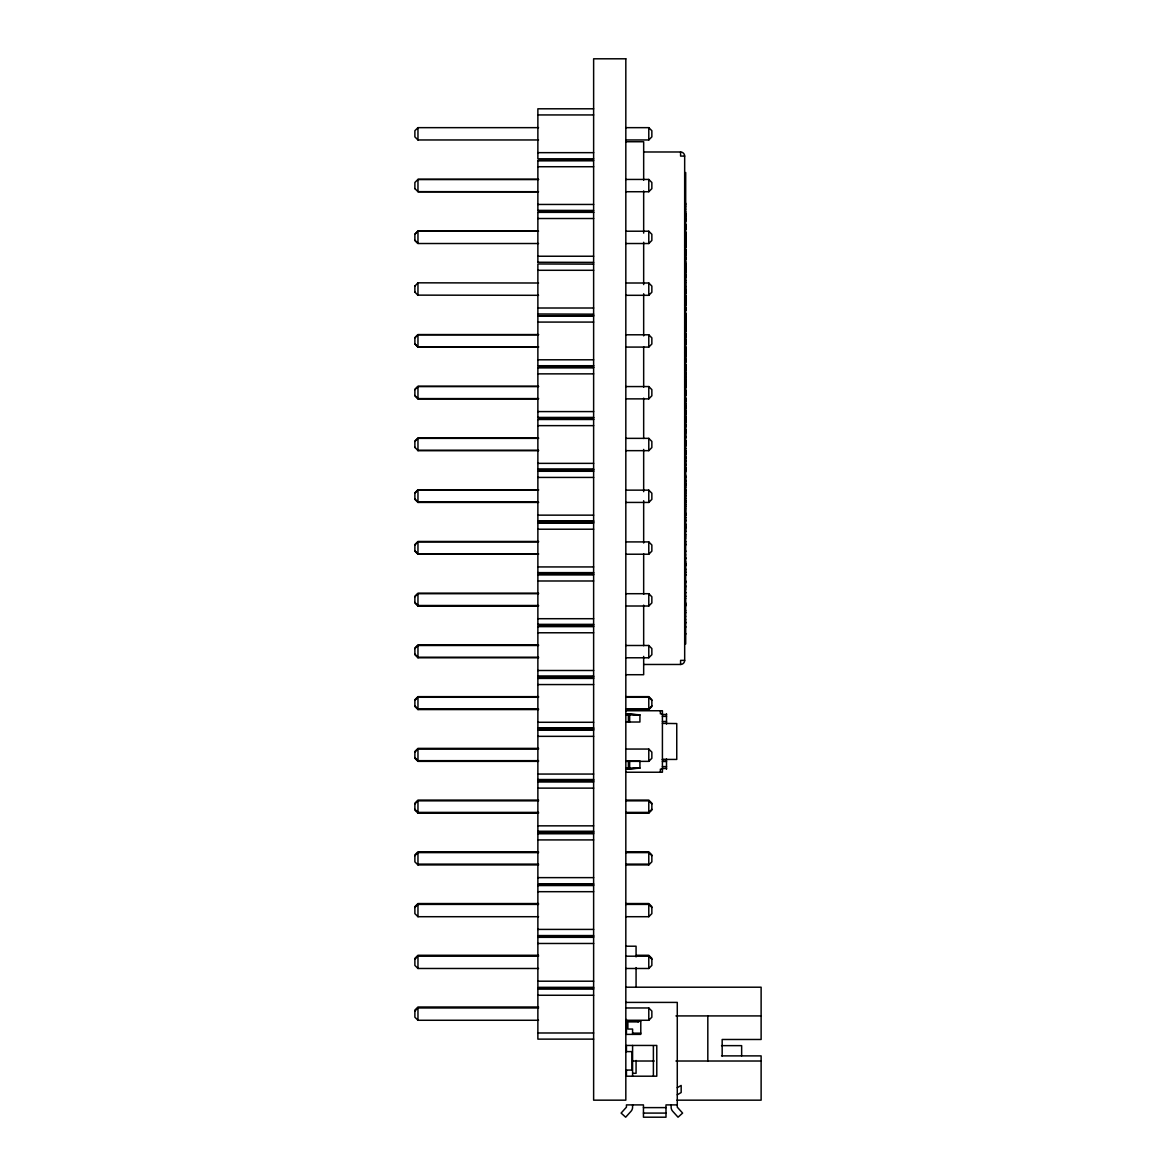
<?xml version="1.0" encoding="UTF-8"?>
<svg xmlns="http://www.w3.org/2000/svg" width="1176" height="1176" viewBox="0 0 1176 1176"><rect width="100%" height="100%" fill="white"/><g stroke="black" fill="none" stroke-linecap="round" stroke-linejoin="round"><path stroke-width="1.5" d="M538.549 127.655L417.965 127.655L414.878 130.727L414.878 136.872L417.965 139.959L538.549 139.959M414.878 234.289L417.965 231.216L538.549 231.216L417.965 231.099L414.878 234.186L414.878 240.448L417.965 243.52L538.549 243.52M414.878 286.077L417.965 282.828L538.549 283.004M414.878 337.865L417.965 334.793L538.549 334.793M625.661 139.959L648.784 139.959L651.857 136.872L651.857 130.727L648.784 127.655L625.661 127.655M414.878 389.638L417.965 386.566L538.549 386.566M625.661 191.732L648.784 191.732L651.857 188.66L651.857 182.515L648.784 179.443L625.661 179.443M414.878 441.426L417.965 438.354L538.549 438.354M625.661 243.52L648.784 243.52L651.857 240.448L651.857 234.289L648.784 231.216L625.661 231.216M414.878 493.214L417.965 490.142L538.549 490.142M625.661 295.308L648.784 295.308L651.857 292.221L651.857 286.077L648.784 283.004L625.661 283.004M414.878 544.988L417.965 541.915L538.549 541.915M625.661 347.082L648.784 347.082L651.857 344.009L651.857 337.865L648.784 334.793L625.661 334.793M414.878 596.776L417.965 593.704L538.549 593.704M625.661 398.87L648.784 398.87L651.857 395.798L651.857 389.638L648.784 386.566L625.661 386.566M414.878 648.564L417.965 645.492L538.549 645.492M625.661 450.658L648.784 450.658L651.857 447.571L651.857 441.426L648.784 438.354L625.661 438.354M414.878 700.352L417.965 697.265L538.549 697.265M625.661 502.431L648.784 502.431L651.857 499.359L651.857 493.214L648.784 490.142L625.661 490.142M414.878 752.125L417.965 749.053L538.549 749.053M625.661 554.219L648.784 554.219L651.857 551.147L651.857 544.988L648.784 541.915L625.661 541.915M414.878 803.914L417.965 800.841L538.549 800.841M625.661 606.007L648.784 606.007L651.857 602.935L651.857 596.776L648.784 593.704L625.661 593.704M414.878 855.702L417.965 852.615L538.549 852.615M625.661 657.781L648.784 657.781L651.857 654.709L651.857 648.564L648.784 645.492L625.661 645.492M414.878 907.475L417.965 904.403L538.549 904.403M649.799 707.923L651.857 705.865M625.661 709.569L648.784 709.569L651.857 706.497L651.857 699.72L648.784 696.648L625.661 696.648M414.878 959.263L417.965 956.191L538.549 956.191M625.661 761.357L648.784 761.357L651.857 758.285L651.857 752.125L648.784 749.053L625.661 749.053M414.878 1011.051L417.965 1007.964L538.549 1007.964M649.799 811.367L651.857 809.323M625.661 813.13L648.784 813.13L651.857 810.058L651.857 803.179L648.784 800.092L625.661 800.092M625.661 864.919L648.784 864.919L651.857 861.846L651.857 854.893L648.784 851.821L625.661 851.821M625.661 916.707L648.784 916.707L651.857 913.634L651.857 906.622L648.784 903.55L625.661 903.55M625.661 968.48L648.784 968.48L651.857 965.408L651.857 958.352L648.784 955.279L636.334 955.279M625.661 1020.268L648.784 1020.268L651.857 1017.196L651.857 1011.051L648.784 1007.964L625.661 1007.964M677.273 1087.668L681.169 1085.433L681.169 1092.533L677.273 1094.783M632.585 1034.38L632.585 1029.059L627.866 1029.059L627.866 1021.885L638.127 1021.885L640.788 1020.856L640.788 1034.38L626.44 1034.38L626.44 1019.445M637.348 768.148L625.823 769.163L639.92 768.148L639.92 760.96L625.823 760.96M593.63 108.795L537.873 108.795L537.873 158.804L593.63 158.804M537.873 114.939L593.63 114.939M625.838 141.737L643.669 141.737L643.669 180.207M643.669 151.983L680.581 151.983A4.101 4.101 0 0 1 684.667 156.085L684.682 660.368A4.101 4.101 0 0 1 680.581 664.469L643.669 664.469M537.873 152.659L593.63 152.659M684.667 156.085L680.581 156.085L680.581 151.983M537.873 160.524L593.63 160.524L537.873 160.583L537.873 210.592L593.63 210.592L537.873 210.533M537.873 166.727L593.63 166.727M538.549 179.384L417.965 179.384L414.878 182.515L414.878 188.66M538.549 179.443L417.965 179.443L417.965 191.732L538.549 191.732L417.965 191.673L414.878 188.601M684.667 203.316L685.726 203.316M684.667 204.242L685.726 204.242M537.873 204.448L593.63 204.448M684.667 205.094L685.726 205.094M684.667 206.535L685.726 206.535M684.667 208.034L685.726 208.034M684.667 209.666L685.726 209.666M684.667 211.445L685.726 211.445M593.63 212.253L537.873 212.253L537.873 262.38M537.873 212.356L593.63 212.356M684.667 212.606L685.726 212.606M684.667 213.694L685.726 213.694M684.667 213.959L685.726 213.959M684.667 214.267L685.726 214.267M684.667 214.546L685.726 214.546M684.667 215.443L685.726 215.443M684.667 215.722L685.726 215.722M684.667 216.031L685.726 216.046M684.667 216.296L685.726 216.296M684.667 217.178L685.726 217.178M684.667 217.957L685.726 217.957M684.667 218.339L685.726 218.339M537.873 218.516L593.63 218.516M684.667 218.78L685.726 218.809M684.667 219.148L685.726 219.148M684.667 219.427L685.726 219.427M684.667 219.677L685.726 219.677M684.667 220.059L685.726 220M684.667 220.279L685.726 220.338M684.667 220.426L685.726 220.574M684.667 220.912L685.726 220.912M684.667 221.176L685.726 221.25M684.667 224.234L685.726 224.234M684.667 224.425L685.726 224.498M684.667 224.689L685.726 224.689M684.667 225.616L685.726 225.616M684.667 225.792L685.726 225.792M684.667 226.101L685.726 226.057M684.667 226.454L685.726 226.454M684.667 226.586L685.726 226.586M684.667 226.806L685.726 226.894M684.667 227.159L685.726 227.203M684.667 227.438L685.726 227.424M684.667 228.071L685.726 228.071M684.667 228.335L685.726 228.335M684.667 228.6L685.726 228.6M684.667 228.908L685.726 228.908M684.667 229.188L685.726 229.202M684.667 229.496L685.726 229.496M684.667 232.039L685.726 232.039M684.667 232.304L685.726 232.304M685.726 232.716L684.667 232.716L685.726 232.951M684.667 233.157L685.726 233.215M684.667 233.789L685.726 233.789M684.667 234.906L685.726 234.906M684.667 235.45L685.726 235.45M684.667 236.009L685.726 235.803M684.667 236.817L685.726 236.817M684.667 237.111L685.726 237.111M684.667 237.317L685.726 237.317M684.667 237.581L685.726 237.581M684.667 237.89L685.726 237.89M684.667 238.463L685.726 238.463M684.667 238.669L685.726 238.669M684.667 238.949L685.726 238.949M684.667 239.066L685.726 239.066M684.667 239.345L685.726 239.287M684.667 240.036L685.726 240.036M684.667 240.316L685.726 240.316M684.667 241.212L685.726 241.212M684.667 241.492L685.726 241.492M684.667 241.8L685.726 241.8M684.667 242.08L685.726 242.08M684.667 242.917L685.726 242.917M684.667 243.417L685.726 243.417M684.667 243.653L685.726 243.682M684.667 244.843L685.726 244.843M684.667 244.931L685.726 244.917M684.667 245.196L685.726 245.196M684.667 245.387L685.726 245.387M684.667 245.769L685.726 246.122M684.667 246.681L685.726 246.681M684.667 246.96L685.726 246.96M684.667 247.474L685.726 247.474M684.667 249.253L685.726 249.253M684.667 250.194L685.726 250.003M684.667 250.473L685.726 250.267M684.667 250.767L685.726 250.767M684.667 251.032L685.726 251.032M684.667 251.561L685.726 251.561M684.667 252.223L685.726 252.223M684.667 252.928L685.726 252.928M684.667 252.943L685.726 252.943M684.667 253.207L685.726 253.207M684.667 253.501L685.726 253.501M684.667 254.104L685.726 254.045M684.667 254.369L685.726 254.369M684.667 254.692L685.726 254.869M684.667 254.957L685.726 254.957M684.667 255.163L685.726 255.163M537.873 256.236L593.63 256.236M684.667 256.5L685.726 256.5M684.667 257.324L685.726 257.324M684.667 257.809L685.726 257.809M684.667 258.088L685.726 258.088M684.667 258.72L685.726 258.72M684.667 258.926L685.726 258.985M684.667 259.573L685.726 259.573M684.667 259.837L685.726 259.837M684.667 261.587L685.726 261.587M537.873 262.263L593.63 262.38M684.667 262.88L685.726 262.88M684.667 263.086L685.726 263.159M684.667 263.351L685.726 263.351M593.63 264.144L537.873 263.968L537.873 314.168M684.667 264.159L685.726 264.159M684.667 264.453L685.726 264.453M684.667 264.718L685.726 264.835M684.667 265.114L685.726 265.114M684.667 265.82L685.726 265.82M684.667 266.085L685.726 266.085M684.667 266.981L685.726 267.026M684.667 267.217L685.726 267.261M684.667 267.569L685.726 267.569M684.667 267.849L685.726 267.79M684.667 268.804L685.726 268.804M684.667 269.069L685.726 269.069M684.667 269.304L685.726 269.304M684.667 269.51L685.726 269.51M684.667 270.068L685.726 269.995M537.873 270.289L593.63 270.289M684.667 270.7L685.726 270.7M684.667 270.994L685.726 270.965M684.667 271.876L685.726 271.818M684.667 272.082L685.726 272.082M684.667 272.45L685.726 272.45M684.667 272.729L685.726 272.729M684.667 272.906L685.726 272.906M684.667 274.126L685.726 274.126M684.667 274.537L685.726 274.537M684.667 275.316L685.726 275.36M684.667 275.743L685.726 275.772M684.667 276.037L685.726 275.963M684.667 276.242L685.726 276.419M684.667 277.33L685.726 277.33M685.726 277.492L684.667 277.609L685.726 277.727M684.667 277.992L685.726 277.992M684.667 279.741L685.726 279.741M684.667 280.726L685.726 280.726M684.667 281.005L685.726 280.99M684.667 282.196L685.726 282.196M684.667 282.755L685.726 282.755M684.667 283.269L685.726 283.269M684.667 284.533L685.726 284.533M684.667 285.915L685.726 285.915M684.667 286.062L685.726 286.062M684.667 286.841L685.726 286.826M684.667 287.12L685.726 287.12M684.667 288.208L685.726 288.208M684.667 289.031L685.726 289.031M684.667 289.575L685.726 289.575M684.667 289.825L685.726 289.825M684.667 290.104L685.726 290.119M684.667 290.413L685.726 290.413M685.726 290.678L684.667 290.884L685.726 290.942M684.667 291.589L685.726 291.589M684.667 291.854L685.726 291.854M684.667 292.06L685.726 291.986M684.667 292.163L685.726 292.163M684.667 292.574L685.726 292.442M684.667 292.795L685.726 292.795M684.667 293.162L685.726 293.162M684.667 293.397L685.726 293.397M417.965 295.132L538.549 295.308M684.667 295.088L685.726 295.088M684.667 295.573L685.726 295.573M684.667 296.146L685.726 296.146M684.667 296.47L685.726 296.411M684.667 297.058L685.726 297.058M684.667 297.322L685.726 297.484M684.667 297.734L685.726 297.734M684.667 297.778L685.726 297.778M684.667 299.512L685.726 299.512M684.667 300.012L685.726 300.012M684.667 300.365L685.726 300.365M684.667 300.644L685.726 300.571M684.667 300.894L685.726 300.836M684.667 301.291L685.726 301.291M684.667 301.938L685.726 301.938M684.667 302.32L685.726 302.32M684.667 302.599L685.726 302.599M684.667 302.805L685.726 302.805M684.667 303.305L685.726 303.305M684.667 303.57L685.726 303.57M684.667 304.466L685.726 304.466M684.667 304.746L685.726 304.746M684.667 305.054L685.726 304.878M684.667 305.157L685.726 305.334M684.667 307.068L685.726 307.068M684.667 307.612L685.726 307.627M537.873 308.009L593.63 308.009M684.667 308.185L685.726 308.185M684.667 308.391L685.726 308.45M684.667 308.729L685.726 308.729M684.667 309.361L685.726 309.303M684.667 309.935L685.726 309.92M684.667 310.214L685.726 310.214M684.667 310.317L685.726 310.317M684.667 313.257L685.726 313.257M684.667 313.448L685.726 313.522M684.667 313.727L685.726 313.727M537.873 313.992L593.63 314.168M684.667 314.227L685.726 314.227M684.667 314.492L685.726 314.492M684.667 314.815L685.726 314.815M684.667 315.477L685.726 315.477M593.63 315.697L537.873 315.697L537.873 365.942L593.63 365.942M537.873 315.932L593.63 315.932M684.667 316.182L685.726 316.256M684.667 316.462L685.726 316.462M684.667 316.77L685.726 316.77M684.667 317.182L685.726 317.358M684.667 317.623L685.726 317.623M684.667 318.034L685.726 317.946M684.667 318.211L685.726 318.211M684.667 318.814L685.726 318.814M684.667 319.563L685.726 319.563M684.667 319.637L685.726 319.637M684.667 320.328L685.726 320.328M684.667 321.063L685.726 321.063M684.667 321.342L685.726 321.342M684.667 321.915L685.726 321.974M537.873 322.077L593.63 322.077M684.667 322.18L685.726 322.239M684.667 322.827L685.726 322.827M684.667 323.091L685.726 323.091M684.667 324.017L685.726 324.017M684.667 324.385L685.726 324.385M684.667 325.561L685.726 325.487M684.667 326.134L685.726 326.134M684.667 326.413L685.726 326.34M684.667 326.663L685.726 326.605M684.667 328.089L685.726 327.972M684.667 328.369L685.726 328.369M684.667 329.074L685.726 329.074M684.667 329.339L685.726 329.339M684.667 330.236L685.726 330.236M684.667 330.515L685.726 330.515M684.667 330.824L685.726 330.824M684.667 330.985L685.726 330.985M684.667 331.103L685.726 331.118M684.667 331.397L685.726 331.397M684.667 332.808L685.726 333.014M684.667 333.308L685.726 333.514M684.667 333.955L685.726 333.852M684.667 334.219L685.726 334.219M684.667 334.396L685.726 334.396M538.549 334.557L417.965 334.557L414.878 337.63L414.878 344.009L417.965 347.082L538.549 347.082M684.667 334.851L685.726 334.793M684.667 335.072L685.726 335.131M684.667 335.704L685.726 335.704M684.667 335.983L685.726 335.983M684.667 336.307L685.726 336.262M684.667 336.865L685.726 336.865M684.667 337.071L685.726 337.071M684.667 337.674L685.726 337.674M684.667 339.026L685.726 339.026M684.667 339.291L685.726 339.217M684.667 339.496L685.726 339.496M684.667 339.791L685.726 339.791M684.667 340.584L685.726 340.584M684.667 340.864L685.726 340.864M684.667 340.981L685.726 340.981M684.667 341.246L685.726 341.128M684.667 341.951L685.726 341.951M684.667 342.231L685.726 342.231M684.667 342.657L685.726 342.657M684.667 343.245L685.726 343.319M684.667 343.392L685.726 343.392M684.667 343.715L685.726 343.715M684.667 343.98L685.726 343.98M684.667 344.509L685.726 344.509M684.667 344.774L685.726 344.774M538.549 346.861L417.965 346.861L414.878 343.789M684.667 346.92L685.726 346.832M684.667 347.111L685.726 347.111M684.667 347.743L685.726 347.684M684.667 348.596L685.726 348.596M684.667 348.86L685.726 348.86M684.667 349.154L685.726 349.154M684.667 349.434L685.726 349.434M684.667 349.757L685.726 349.757M684.667 350.272L685.726 350.272M684.667 350.815L685.726 350.815M684.667 351.345L685.726 351.345M684.667 351.536L685.726 351.536M685.726 351.889L684.667 351.889L685.726 352.021M684.667 352.183L685.726 352.344L684.667 352.491M684.667 353.065L685.726 353.065M684.667 353.256L685.726 353.256M684.667 353.476L685.726 353.476M684.667 353.858L685.726 353.741M684.667 354.138L685.726 354.138M684.667 355.108L685.726 355.123M684.667 355.711L685.726 355.711M684.667 356.005L685.726 356.005M684.667 356.284L685.726 356.284M684.667 356.593L685.726 356.593M684.667 356.872L685.726 356.872M684.667 357.886L685.726 357.886M685.726 358.93L684.667 358.989L685.726 359.062M684.667 359.724L685.726 359.724M537.873 359.797L593.63 359.797M684.667 359.988L685.726 359.988M684.667 360.165L685.726 360.091M684.667 360.488L685.726 360.297M684.667 360.635L685.726 360.635M684.667 360.9L685.726 360.841M685.726 361.282L684.667 361.37L685.726 361.473M684.667 361.752L685.726 361.826M684.667 362.546L685.726 362.546M684.667 364.486L685.726 364.486M684.667 364.795L685.726 364.736M684.667 364.986L685.726 365.075M684.667 365.266L685.726 365.266M537.873 365.721L593.63 365.721M684.667 366.353L685.726 366.353M684.667 366.515L685.726 366.515M684.667 366.75L685.726 366.75M684.667 367.015L685.726 367.015M684.667 367.191L685.726 367.191M593.63 367.426L537.873 367.426L537.873 417.73L593.63 417.73M684.667 367.471L685.726 367.471M537.873 367.706L593.63 367.706M684.667 367.721L685.726 367.721M684.667 368L685.726 368M684.667 368.294L685.726 368.294M684.667 368.558L685.726 368.558M684.667 368.897L685.726 368.897M684.667 369.161L685.726 369.249M684.667 369.382L685.726 369.484M684.667 369.676L685.726 369.749M684.667 369.925L685.726 369.808M684.667 370.484L685.726 370.484M684.667 370.572L685.726 370.572M684.667 370.778L685.726 370.778M684.667 371.293L685.726 371.293M684.667 372.601L685.726 372.601M684.667 372.939L685.726 372.88M684.667 373.454L685.726 373.454M684.667 373.512L685.726 373.512M537.873 373.865L593.63 373.865M684.667 373.718L685.726 373.762M684.667 374.365L685.726 374.365M684.667 374.63L685.726 374.63M684.667 374.791L685.726 374.791M684.667 375.732L685.726 375.82M684.667 376.158L685.726 376.158M684.667 376.923L685.726 376.923M684.667 377.878L685.726 377.687M684.667 377.952L685.726 377.952M684.667 378.143L685.726 378.128M684.667 379.245L685.726 379.319M684.667 379.407L685.726 379.51M684.667 379.627L685.726 379.627M684.667 380.039L685.726 379.907M684.667 380.451L685.726 380.451M684.667 380.612L685.726 380.612M684.667 380.877L685.726 380.877M684.667 381.23L685.726 381.23M684.667 381.494L685.726 381.406M684.667 381.774L685.726 381.774M684.667 382.126L685.726 382.053M684.667 382.362L685.726 382.362M684.667 382.641L685.726 382.641M684.667 383.258L685.726 383.258M684.667 383.494L685.726 383.494M684.667 383.773L685.726 383.773M684.667 384.361L685.726 384.302M684.667 385.037L685.726 385.037M684.667 385.243L685.726 385.243M684.667 385.507L685.726 385.493M684.667 385.757L685.726 385.757M538.549 386.287L417.965 386.287L414.878 389.359L414.878 395.798L417.965 398.87L538.549 398.87M684.667 386.404L685.726 386.345M684.667 386.669L685.726 386.566M684.667 387.022L685.726 387.022M684.667 387.242L685.726 387.418M684.667 387.521L685.726 387.521M684.667 387.977L685.726 387.977M684.667 389.888L685.726 389.888M684.667 390.564L685.726 390.564L684.667 390.755M684.667 391.035L685.726 391.035M684.667 391.387L685.726 391.387M684.667 392.005L685.726 392.005M684.667 392.123L685.726 392.123M684.667 392.519L685.726 392.49M684.667 392.784L685.726 392.784M684.667 393.49L685.726 393.49M684.667 393.666L685.726 393.769M684.667 394.151L685.726 394.151M684.667 394.666L685.726 394.666M684.667 394.945L685.726 394.945M684.667 395.254L685.726 395.254M684.667 395.518L685.726 395.518M684.667 397.988L685.726 397.988M684.667 398.238L685.726 398.37M538.549 398.59L417.965 398.59L414.878 395.504M684.667 398.649L685.726 398.649M684.667 399.281L685.726 399.223M684.667 399.502L685.726 399.561M684.667 399.722L685.726 399.722M684.667 400.134L685.726 400.016M684.667 400.399L685.726 400.399M684.667 400.516L685.726 400.516M684.667 401.295L685.726 401.295M684.667 403.309L685.726 403.309M684.667 403.559L685.726 403.559M684.667 403.721L685.726 403.647M684.667 404.074L685.726 403.912M684.667 405.014L685.726 405.014M684.667 405.676L685.726 405.676M684.667 406.381L685.726 406.381M684.667 406.646L685.726 406.646M684.667 407.558L685.726 407.558M684.667 407.822L685.726 407.822M684.667 408.131L685.726 408.131M684.667 408.41L685.726 408.41M684.667 409.233L685.726 409.321M684.667 410.424L685.726 410.424M684.667 410.615L685.726 410.615M684.667 411.262L685.726 411.262M537.873 411.585L593.63 411.585M684.667 411.526L685.726 411.526M684.667 412.115L685.726 412.115M684.667 412.379L685.726 412.379M684.667 412.438L685.726 412.438M684.667 412.791L685.726 412.791M684.667 413.011L685.726 413.011M684.667 413.29L685.726 413.29M684.667 414.569L685.726 414.569M684.667 414.731L685.726 414.731M684.667 414.996L685.726 414.996M684.667 416.201L685.726 416.333M684.667 416.539L685.726 416.539L684.667 416.76M537.873 417.451L593.63 417.451M684.667 417.892L685.726 417.892M684.667 418.288L685.726 418.171M684.667 418.421L685.726 418.538L684.667 418.568M593.63 419.156L537.873 419.156L537.873 469.518L593.63 469.518M684.667 419.259L685.726 419.259M537.873 419.494L593.63 419.494M684.667 419.538L685.726 419.538M684.667 420.067L685.726 420.067M684.667 420.435L685.726 420.435M684.667 420.714L685.726 421.023M684.667 421.287L685.726 421.434M684.667 421.919L685.726 421.919M684.667 422.346L685.726 422.346M684.667 422.816L685.726 422.816M684.667 424.139L685.726 424.139M684.667 424.418L685.726 424.418M684.667 424.889L685.726 424.889M684.667 425.153L685.726 425.05M684.667 425.33L685.726 425.403M537.873 425.639L593.63 425.639M684.667 425.477L685.726 425.477M684.667 425.903L685.726 425.977M684.667 426.182L685.726 426.182M684.667 426.8L685.726 426.8M684.667 427.167L685.726 427.167M684.667 429.225L685.726 429.137M684.667 429.416L685.726 429.416M684.667 429.696L685.726 429.696M684.667 430.431L685.726 430.431M684.667 430.784L685.726 430.784M684.667 431.136L685.726 431.18M684.667 431.445L685.726 431.489M684.667 431.739L685.726 431.739L684.667 431.945M684.667 432.18L685.726 432.18M684.667 432.459L685.726 432.459M684.667 433.518L685.726 433.591M684.667 434.032L685.726 434.062M684.667 435.296L685.726 435.296M684.667 436.399L685.726 436.399M684.667 436.81L685.726 436.81M684.667 437.031L685.726 437.031M684.667 437.222L685.726 437.222M684.667 437.575L685.726 437.575M538.549 438.016L417.965 438.016L414.878 441.088L414.878 447.571M684.667 438.06L685.726 438.104M684.667 440.383L685.726 440.383M684.667 440.618L685.726 440.618M684.667 441.118L685.726 441.118M684.667 441.603L685.726 441.632M684.667 442.029L685.726 442.029M684.667 442.485L685.726 442.485M684.667 442.735L685.726 442.735M684.667 442.823L685.726 442.823M684.667 443.073L685.726 443.073M684.667 443.925L685.726 443.925M684.667 444.44L685.726 444.44M684.667 444.66L685.726 444.66M684.667 445.087L685.726 445.16M684.667 445.322L685.726 445.322M684.667 446.424L685.726 446.424M684.667 448.232L685.726 448.232M684.667 448.541L685.726 448.497M417.965 450.305L538.549 450.305M414.878 447.233L417.965 450.658L538.549 450.658M684.667 450.775L685.726 450.82M684.667 451.466L685.726 451.51M684.667 452.04L685.726 452.04M684.667 452.143L685.726 452.143M684.667 452.98L685.726 452.98M684.667 453.569L685.726 453.569M684.667 453.789L685.726 453.789M684.667 454.333L685.726 454.333M684.667 454.627L685.726 454.627M684.667 456.082L685.726 456.082M684.667 456.714L685.726 456.729M684.667 458.096L685.726 458.096M684.667 458.39L685.726 458.39M684.667 459.566L685.726 459.551M684.667 460.669L685.726 460.669M684.667 460.801L685.726 460.801M684.667 461.286L685.726 461.183M684.667 461.889L685.726 461.889M684.667 462.991L685.726 462.991M537.873 463.359L593.63 463.359M684.667 463.991L685.726 463.991M684.667 464.344L685.726 464.344M684.667 464.829L685.726 464.755M684.667 464.99L685.726 464.976M684.667 465.24L685.726 465.24M684.667 467.019L685.726 467.019M684.667 467.534L685.726 467.534M684.667 468.445L685.726 468.445M684.667 468.798L685.726 468.798M537.873 469.165L593.63 469.165M684.667 469.224L685.726 469.224M684.667 469.797L685.726 469.797M684.667 470.091L685.726 470.091M684.667 470.312L685.726 470.312M684.667 470.503L685.726 470.503M593.63 470.885L537.873 470.885L537.873 521.291L593.63 521.291M684.667 471.076L685.726 471.179M537.873 471.282L593.63 471.282M684.667 471.826L685.726 471.826M684.667 475.001L685.726 475.133M684.667 476.324L685.726 476.236M684.667 476.412L685.726 476.383M684.667 476.647L685.726 476.647M537.873 477.427L593.63 477.427M684.667 477.456L685.726 477.427M684.667 478.059L685.726 478.059M684.667 479.382L685.726 479.338M684.667 480.47L685.726 480.47M684.667 480.749L685.726 480.749M684.667 480.955L685.726 480.955M684.667 481.734L685.726 481.734M684.667 481.998L685.726 481.998M684.667 483.204L685.726 483.204M684.667 483.762L685.726 483.777M684.667 484.012L685.726 484.012M684.667 484.38L685.726 484.277M684.667 484.453L685.726 484.512M684.667 484.85L685.726 484.85M684.667 485.541L685.726 485.541M684.667 486.026L685.726 486.026M684.667 487.07L685.726 487.07M684.667 487.834L685.726 487.834M684.667 489.481L685.726 489.539M538.549 489.745L417.965 489.745L414.878 492.817L414.878 499.359L417.965 502.431L538.549 502.431M684.667 490.186L685.726 490.186M684.667 490.377L685.726 490.51M684.667 491.171L685.726 491.171M684.667 491.891L685.726 491.877M684.667 494.17L685.726 494.17M684.667 495.155L685.726 495.155M684.667 495.816L685.726 495.816M684.667 496.199L685.726 496.199M684.667 497.272L685.726 497.272M684.667 498.492L685.726 498.492M684.667 498.742L685.726 498.742M684.667 499.947L685.726 499.947M684.667 500.462L685.726 500.52M684.667 501.035L685.726 501.005M684.667 501.829L685.726 501.829M538.549 502.034L417.965 502.034L414.878 498.962M684.667 502.299L685.726 502.299M684.667 502.652L685.726 502.652M684.667 503.813L685.726 503.813M684.667 504.577L685.726 504.577M684.667 505.151L685.726 505.151M684.667 506.165L685.726 506.165M684.667 506.518L685.726 506.518M684.667 507.811L685.726 507.811M684.667 508.649L685.726 508.649M684.667 509.914L685.726 509.752M684.667 510.928L685.726 510.928M684.667 512.177L685.726 512.177M684.667 513.133L685.726 513.133M684.667 513.427L685.726 513.544M684.667 513.868L685.726 513.868M684.667 514.265L685.726 514.265M684.667 515.073L685.726 515.073M537.873 515.147L593.63 515.147M684.667 515.235L685.726 515.235M684.667 515.5L685.726 515.5M684.667 517.278L685.726 517.278M684.667 517.778L685.726 517.778M684.667 519.057L685.726 519.057M684.667 520.101L685.726 520.086M537.873 520.894L593.63 520.894M684.667 520.806L685.726 520.806M684.667 521.159L685.726 521.159M593.63 522.6L537.873 522.6L537.873 573.08L593.63 573.08M537.873 523.055L593.63 523.055M684.667 524.114L685.726 524.114M684.667 524.187L685.726 524.187M684.667 524.672L685.726 524.672M684.667 524.908L685.726 524.908M684.667 525.716L685.726 525.716M684.667 526.554L685.726 526.554M684.667 527.215L685.726 527.215M684.667 527.656L685.726 527.656M684.667 527.892L685.726 527.892M684.667 528.774L685.726 528.774M537.873 529.215L593.63 529.215M684.667 530.067L685.726 530.067M684.667 531.155L685.726 531.126M684.667 531.655L685.726 531.699M684.667 534.639L685.726 534.521M684.667 535.212L685.726 535.212M684.667 536.785L685.726 536.785M684.667 538.152L685.726 538.152M538.549 541.46L417.965 541.46L414.878 544.532L414.878 551.147L417.965 554.219L538.549 554.219M684.667 541.475L685.726 541.475M684.667 542.151L685.726 542.151M684.667 543.841L685.726 543.812M684.667 544.562L685.726 544.562M684.667 545.179L685.726 545.179M684.667 550.78L685.726 550.78M684.667 551.5L685.726 551.544M538.549 553.764L417.965 553.764L414.878 550.691M684.667 554.881L685.726 554.881M684.667 557.453L685.726 557.483M684.667 558.35L685.726 558.35M684.667 558.835L685.726 558.835M684.667 561.819L685.726 561.819M684.667 563.157L685.726 563.157M684.667 563.363L685.726 563.363M684.667 563.613L685.726 563.613M684.667 565.215L685.726 565.215M684.667 565.906L685.726 565.906M537.873 566.935L593.63 566.935M684.667 569.066L685.726 569.066M684.667 569.257L685.726 569.257M684.667 570.757L685.726 570.757M537.873 572.624L593.63 572.624M684.667 572.844L685.726 572.844M593.63 574.329L537.873 574.329L537.873 624.868L593.63 624.868M684.667 574.535L685.726 574.535M537.873 574.844L593.63 574.844M684.667 574.961L685.726 574.961M684.667 575.167L685.726 575.255M684.667 580.87L685.726 580.87M537.873 580.988L593.63 580.988M684.667 581.473L685.726 581.473M684.667 582.193L685.726 582.193M684.667 582.855L685.726 582.855M684.667 585.589L685.726 585.589M684.667 586.78L685.726 586.78M684.667 586.971L685.726 586.971M684.667 589.058L685.726 589.058M684.667 592.675L685.726 592.675M684.667 592.88L685.726 592.88M538.549 593.189L417.965 593.189L414.878 596.261L414.878 602.935L417.965 606.007L538.549 606.007M684.667 595.923L685.726 595.923M684.667 596.614L685.726 596.614M684.667 598.584L685.726 598.584M684.667 602.862L685.726 602.862M684.667 603.553L685.726 603.553M684.667 604.493L685.726 604.493M684.667 604.685L685.726 604.685M684.667 605.228L685.726 605.228M538.549 605.493L417.965 605.493L414.878 602.421M684.667 605.963L685.726 605.963M684.667 610.388L685.726 610.388M684.667 612.167L685.726 612.167M684.667 612.902L685.726 612.902M684.667 616.283L685.726 616.298M537.873 618.708L593.63 618.708M684.667 619.752L685.726 619.752M684.667 622.192L685.726 622.192M684.667 622.398L685.726 622.398M684.667 623.221L685.726 623.221M537.873 624.353L593.63 624.353M593.63 626.058L537.873 626.058L537.873 676.641L593.63 676.641M537.873 626.632L593.63 626.632M684.667 626.617L685.726 626.617M684.667 627.308L685.726 627.308M537.873 632.776L593.63 632.776M684.667 633.555L685.726 633.555M684.667 634.246L685.726 634.246M538.549 644.918L417.965 644.918L414.878 647.991L414.878 654.709L417.965 657.781L538.549 657.781M538.549 657.222L417.965 657.222L414.878 654.135M684.682 660.368L680.581 660.368L680.581 664.469M537.873 670.496L593.63 670.496M625.838 674.715L643.669 674.715L643.669 656.399M537.873 676.082L593.63 676.082M593.63 677.788L537.873 677.788L537.873 728.429L593.63 728.429M537.873 678.405L593.63 678.405M537.873 684.564L593.63 684.564M538.549 696.648L417.965 696.648L414.878 699.72L414.878 706.497L417.965 709.569L538.549 709.569M625.661 697.265L648.784 697.265L651.857 700.352M538.549 708.937L417.965 708.937L414.878 705.865M625.661 708.937L648.784 708.937M625.823 710.745L662.411 710.745L662.411 772.235L625.823 772.235M662.411 713.817L660.368 713.817L660.368 710.745M662.411 714.508L666.513 714.508M625.823 714.846L639.92 714.846L639.92 722.02L625.823 722.02M662.411 716.375L666.513 716.375M662.411 721.505L666.513 721.505M537.873 722.284L593.63 722.284M662.411 723.387L676.759 723.563L676.759 759.431L662.411 759.431M537.873 727.797L593.63 727.797M593.63 729.517L537.873 729.517L537.873 780.217L593.63 780.217M537.873 730.193L593.63 730.193M537.873 736.338L593.63 736.338M538.549 748.377L417.965 748.377L414.878 751.449L414.878 758.285L417.965 761.357L538.549 761.357M662.411 759.608L666.513 759.608M417.965 760.666L538.549 760.666M662.411 761.475L666.513 761.475M662.411 766.605L666.513 766.605M625.823 768.148L639.92 768.148M662.411 768.487L666.513 768.487M662.411 769.163L660.368 769.163L660.368 772.235M537.873 774.058L593.63 774.058M537.873 779.526L593.63 779.526M593.63 781.232L537.873 781.232L537.873 831.991L593.63 831.991M537.873 781.981L593.63 781.981M537.873 788.126L593.63 788.126M538.549 800.092L417.965 800.092L414.878 803.179L414.878 810.058L417.965 813.13L538.549 813.13M625.661 800.841L648.784 800.841L651.857 803.914M417.965 812.395L538.549 812.395M625.661 812.395L648.784 812.395M537.873 825.846L593.63 825.846M537.873 831.256L593.63 831.256M593.63 832.961L537.873 832.961L537.873 883.779L593.63 883.779M537.873 833.755L593.63 833.755M537.873 839.914L593.63 839.914M538.549 851.821L417.965 851.821L414.878 854.893L414.878 861.846L417.965 864.919L538.549 864.919M625.661 852.615L648.784 852.615L651.857 855.702M417.965 864.125L538.549 864.125M625.661 864.125L648.784 864.125M537.873 877.634L593.63 877.634M593.63 884.69L537.873 884.69L537.873 935.567L593.63 935.567M537.873 885.543L593.63 885.543M537.873 891.687L593.63 891.687M538.549 903.55L417.965 903.55L414.878 906.622L414.878 913.634L417.965 916.707L538.549 916.707M625.661 904.403L648.784 904.403L651.857 907.475M537.873 929.408L593.63 929.408M593.63 936.419L537.873 936.419L537.873 987.34L593.63 987.34M537.873 937.331L593.63 937.331M537.873 943.475L593.63 943.475M625.823 946.21L636.069 946.21L636.069 956.911M538.549 955.279L417.965 955.279L414.878 958.352L414.878 965.408L417.965 968.48L538.549 968.48M625.661 956.191L648.784 956.191L651.857 959.263M537.873 981.196L593.63 981.196M625.823 987.208L761.122 987.208L761.122 1039.481L722.167 1039.481L722.167 1055.886M593.63 988.149L537.873 988.149L537.873 1039.128L593.63 1039.128M537.873 989.119L593.63 989.119M537.873 995.263L593.63 995.263M625.823 1002.408L677.273 1002.408L677.273 1107.16L682.609 1113.084L678.038 1117.2L672.701 1111.276A6.145 6.145 0 0 1 671.129 1107.16L671.129 1104.896M538.549 1007.009L417.965 1007.009L414.878 1010.081L414.878 1017.196L417.965 1020.268L538.549 1020.268M675.935 1015.917L761.122 1015.917M625.823 1020.856L640.788 1020.856M537.873 1032.984L593.63 1032.984M632.585 1033.16L640.788 1033.16M721.535 1045.64L741.644 1045.64L741.644 1055.886M625.823 1051.609L631.968 1051.609L631.968 1070.057L625.823 1070.057M721.535 1055.886L761.122 1055.886L761.122 1100.163L677.009 1100.163M632.659 1061.017L654.194 1061.017M675.935 1061.017L761.122 1061.017M632.659 1073.306L636.069 1073.306L636.069 1060.473M677.273 1104.896L665.998 1104.896L665.998 1117.2L643.448 1117.2L643.448 1104.896L626.44 1104.896L626.44 1107.16L621.104 1113.084L625.676 1117.2L631.012 1111.276A6.145 6.145 0 0 0 632.585 1107.16L632.585 1104.896M643.448 1107.616L665.998 1107.616M643.448 1113.084L665.998 1113.084M639.92 714.846L625.823 713.817L637.348 714.846M414.878 240.33L417.965 243.403L417.965 231.216M414.878 292.06L417.965 295.308L417.965 283.004M414.878 757.594L416.936 759.652M414.878 809.323L416.936 811.367M707.82 1015.917L707.82 1061.017M685.696 172.49L685.696 643.978M666.513 713.817L666.513 724.063M666.513 758.917L666.513 769.163M653.386 1045.64L653.386 1075.966M648.784 127.655L648.784 139.959M648.784 179.443L648.784 191.732M648.784 231.216L648.784 243.52M648.784 283.004L648.784 295.308M648.784 334.793L648.784 347.082M648.784 386.566L648.784 398.87M648.784 438.354L648.784 450.658M648.784 490.142L648.784 502.431M648.784 541.915L648.784 554.219M648.784 593.704L648.784 606.007M648.784 645.492L648.784 657.781M648.784 697.265L648.784 709.569M648.784 749.053L648.784 761.357M648.784 800.841L648.784 813.13M648.784 852.615L648.784 864.919M648.784 904.403L648.784 916.707M648.784 956.191L648.784 968.48M648.784 1007.964L648.784 1020.268M643.669 190.924L643.669 233.113M643.669 242.271L643.669 284.592M643.669 293.75L643.669 335.88M643.669 346.802L643.669 387.169M643.669 398.15L643.669 438.486M643.669 449.438L643.669 491.671M643.669 500.726L643.669 543.003M643.669 553.837L643.669 594.35M643.669 605.125L643.669 645.697M638.127 1020.856L638.127 1021.885M636.069 967.598L636.069 987.208M632.585 1045.449L632.585 1076.202M629.66 714.846L629.66 722.02M629.66 760.96L629.66 768.148M628.381 714.846L628.381 722.02M628.381 760.96L628.381 768.148M626.44 1051.609L626.44 1045.449L656.781 1045.449L656.781 1076.202L626.44 1076.202L626.44 1070.057M417.965 127.655L417.965 139.959M417.965 334.793L417.965 347.082M417.965 386.566L417.965 398.87M417.965 438.354L417.965 450.658M417.965 490.142L417.965 502.431M417.965 541.915L417.965 554.219M417.965 593.704L417.965 606.007M417.965 645.492L417.965 657.781M417.965 697.265L417.965 709.569M417.965 749.053L417.965 761.357M417.965 800.841L417.965 813.13M417.965 852.615L417.965 864.919M417.965 904.403L417.965 916.707M417.965 956.191L417.965 968.48M417.965 1007.964L417.965 1020.268M414.878 285.9L414.878 292.221M625.823 58.8L593.63 58.8L593.63 1100.163L625.823 1100.163L625.823 58.8M685.726 234.024L684.667 234.024L685.726 234.068M685.726 251.84L684.667 251.84L685.726 251.958M685.726 271.538L684.667 271.538L685.726 271.597M685.726 298.954L684.667 298.954L685.726 299.042M685.726 309.023L684.667 309.023L685.726 309.082M685.726 315.094L684.667 315.094L685.726 315.212M685.726 325.193L684.667 325.193L685.726 325.282M685.726 327.56L684.667 327.56L685.726 327.707M685.726 347.993L684.667 347.949L685.726 348.022M685.726 354.843L684.667 354.843L685.726 354.902M685.726 401.795L684.667 401.795L685.726 401.913M685.726 405.279L684.667 405.279L685.726 405.397M685.726 417.274L684.667 417.274L685.726 417.348M685.726 450.114L684.667 450.099L685.726 450.261M685.726 457.743L684.667 457.743L685.726 457.773M685.726 492.994L684.667 492.994L685.726 493.067M685.726 564.892L684.667 564.892L685.726 564.906M685.726 572.124L684.667 572.124L685.726 572.168"/></g></svg>
